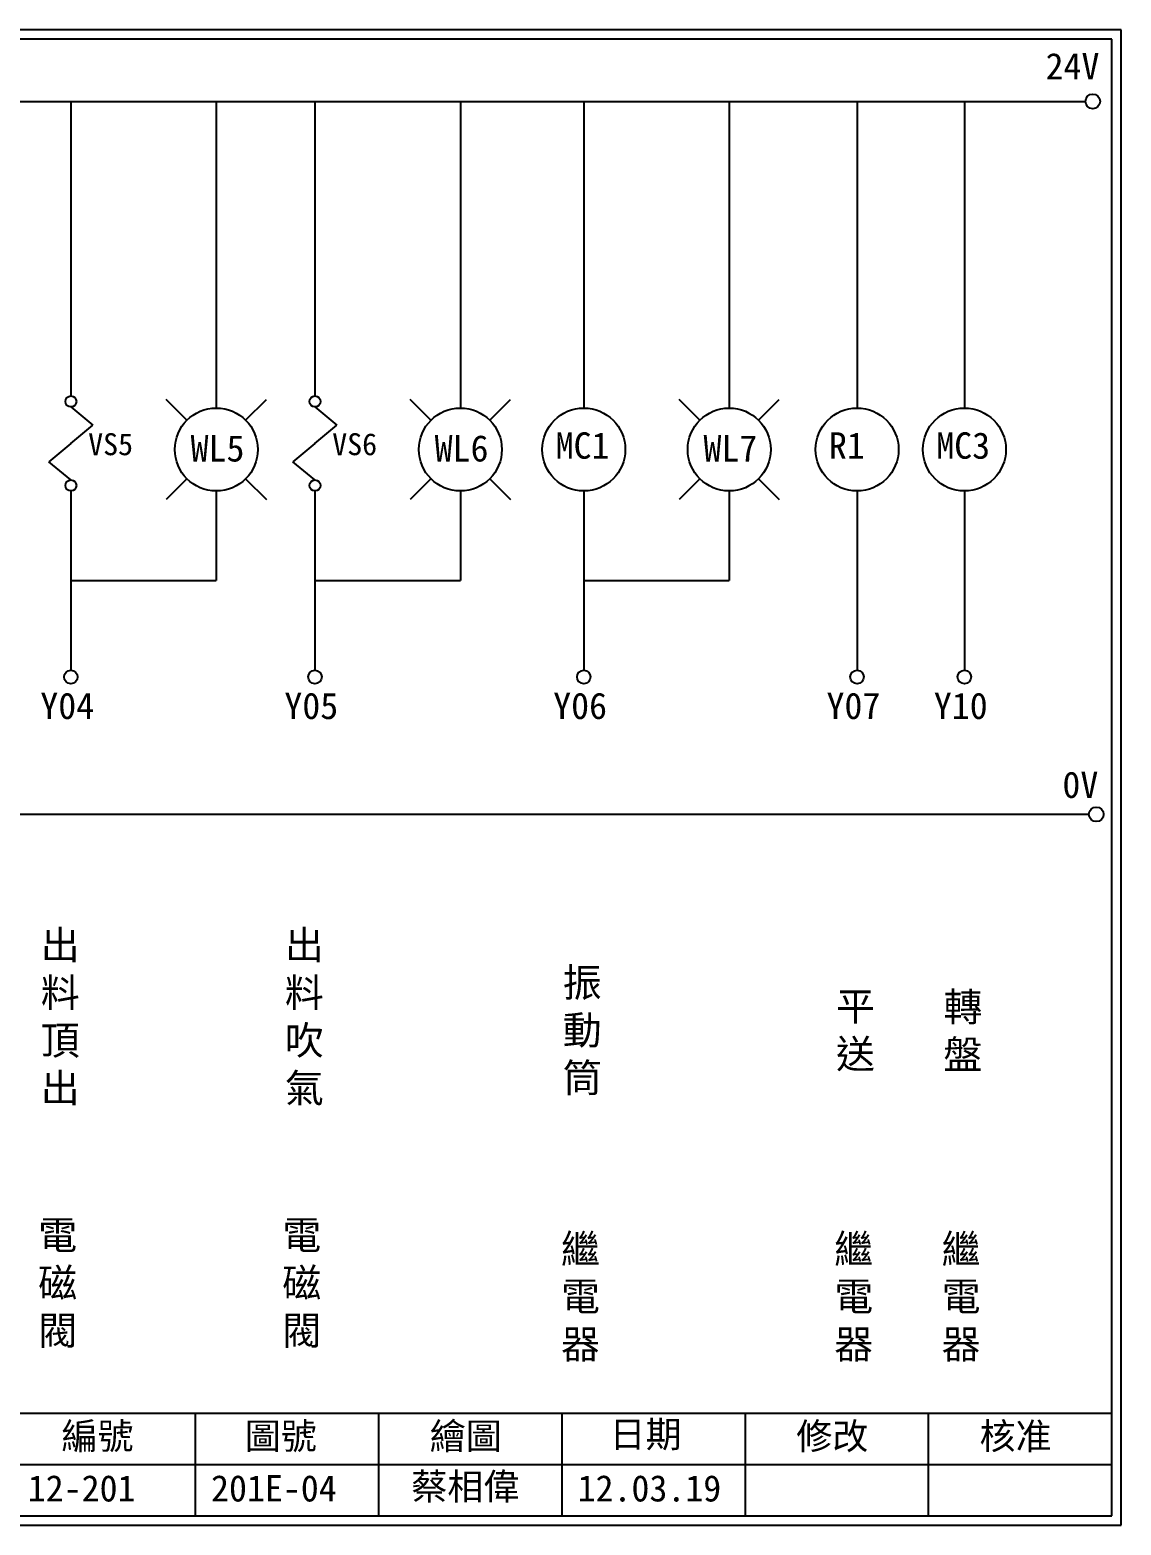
# Model space of a CAD drawing. Extents: x 926 to 1213, y 3 to 207.
# Drawn here: x 1063.9 to 1212.7, y 3 to 207 of the extents above; entities that cross this region are included whole.
import ezdxf

# ---------------------------------------------------------------- set-up
doc = ezdxf.new("R2010")
doc.units = 0
doc.layers.get('0').update_dxf_attribs({"linetype": 'CONTINUOUS'})
doc.layers.add('圖框層', color=7, linetype='CONTINUOUS')
doc.layers.add('標尺寸層', color=3, linetype='CONTINUOUS')
doc.styles.add('CNS', font='romanc.shx', dxfattribs={"bigfont": 'chineset.shx'})
doc.styles.add('STSL', font='KAIU.TTF')

msp = doc.modelspace()

# ---------------------------------------------------------------- linework, layer by layer
for p, q in [((1085.32, 153.73), (1082.49, 156.56)), ((1093.33, 153.73), (1096.16, 156.56)), ((1118.61, 153.73), (1115.79, 156.56)), ((1126.62, 153.73), (1129.45, 156.56)), ((1155.28, 153.73), (1152.46, 156.56)), ((1163.29, 153.73), (1166.12, 156.56)), ((1085.32, 145.73), (1082.49, 142.9)), ((1093.33, 145.73), (1096.16, 142.9)), ((1118.61, 145.73), (1115.79, 142.9)), ((1126.62, 145.73), (1129.45, 142.9)), ((1155.28, 145.73), (1152.46, 142.9)), ((1163.29, 145.73), (1166.12, 142.9))]:
    msp.add_line(p, q)
for centre in [(1208.88, 197.22), (1209.36, 99.96)]:
    msp.add_circle(centre, 1)
at = {"layer": '圖框層', "color": 7}
for p, q in [((1212.74, 206.97), (925.74, 206.97)), ((1212.74, 3), (1212.74, 206.97)), ((1211.49, 205.72), (926.99, 205.72)), ((1211.49, 4.25), (1211.49, 205.72)), ((926.99, 18.25), (1211.49, 18.25)), ((1086.49, 4.25), (1086.49, 18.25)), ((1111.49, 4.25), (1111.49, 18.25)), ((1136.49, 4.25), (1136.49, 18.25)), ((1161.49, 4.25), (1161.49, 18.25)), ((1186.49, 4.25), (1186.49, 18.25)), ((1061.49, 11.25), (1211.49, 11.25)), ((926.99, 4.25), (1211.49, 4.25)), ((925.74, 3), (1212.74, 3))]:
    msp.add_line(p, q, dxfattribs=at)
at = {"layer": '標尺寸層', "color": 7}
for p, q in [((930.28, 197.22), (1207.88, 197.22)), ((1069.49, 197.22), (1069.49, 157.03)), ((1089.33, 197.22), (1089.33, 155.39)), ((1102.78, 197.22), (1102.78, 157.03)), ((1122.62, 197.22), (1122.62, 155.39)), ((1139.45, 197.22), (1139.45, 155.39)), ((1159.29, 197.22), (1159.29, 155.39)), ((1176.73, 197.22), (1176.73, 155.39)), ((1191.37, 197.22), (1191.37, 155.39)), ((1069.49, 155.53), (1072.5, 153.04)), ((1102.78, 155.53), (1105.79, 153.04)), ((1069.49, 150.55), (1072.5, 153.04)), ((1102.78, 150.55), (1105.79, 153.04)), ((1069.49, 150.55), (1066.49, 148.06)), ((1102.78, 150.55), (1099.78, 148.06)), ((1069.49, 145.57), (1066.49, 148.06)), ((1102.78, 145.57), (1099.78, 148.06)), ((930.49, 99.96), (1208.36, 99.96))]:
    msp.add_line(p, q, dxfattribs=at)
at = {"layer": '標尺寸層', "color": 0}
for p, q in [((1069.49, 144.07), (1069.49, 119.62)), ((1089.33, 144.07), (1089.33, 131.84)), ((1102.78, 144.07), (1102.78, 119.62)), ((1122.62, 144.07), (1122.62, 131.84)), ((1139.45, 144.07), (1139.45, 119.62)), ((1159.29, 144.07), (1159.29, 131.84)), ((1176.73, 144.07), (1176.73, 119.62)), ((1191.37, 144.07), (1191.37, 119.62)), ((1069.49, 131.84), (1089.33, 131.84)), ((1102.78, 131.84), (1122.62, 131.84)), ((1139.45, 131.84), (1159.29, 131.84))]:
    msp.add_line(p, q, dxfattribs=at)
at = {"layer": '標尺寸層', "color": 7}
for centre, radius in [((1069.49, 156.28), 0.751), ((1089.33, 149.73), 5.66), ((1102.78, 156.28), 0.751), ((1122.62, 149.73), 5.66), ((1139.45, 149.73), 5.66), ((1159.29, 149.73), 5.66), ((1176.73, 149.73), 5.66), ((1191.37, 149.73), 5.66), ((1069.49, 144.82), 0.751), ((1102.78, 144.82), 0.751), ((1069.49, 118.7), 0.92), ((1102.78, 118.7), 0.92), ((1139.45, 118.7), 0.92), ((1176.73, 118.7), 0.92), ((1191.37, 118.7), 0.92)]:
    msp.add_circle(centre, radius, dxfattribs=at)

# ---------------------------------------------------------------- texts
at = {"layer": '圖框層', "color": 4, "style": 'STSL'}
for s, height, p in [('24V', 3.6, (1202.44, 200.22)), ('VS5', 3, (1071.85, 148.95)), ('WL5', 3.6, (1085.82, 148.09)), ('VS6', 3, (1105.14, 148.95)), ('WL6', 3.6, (1119.11, 148.09)), ('MC1', 3.6, (1135.61, 148.47)), ('WL7', 3.6, (1155.78, 148.09)), ('R1', 3.6, (1172.89, 148.47)), ('MC3', 3.6, (1187.53, 148.47)), ('Y04', 3.6, (1065.32, 112.96)), ('Y05', 3.6, (1098.61, 112.96)), ('Y06', 3.6, (1135.28, 112.96)), ('Y07', 3.6, (1172.56, 112.96)), ('Y10', 3.6, (1187.2, 112.96)), ('0V', 3.6, (1204.74, 102.2)), ('編號', 3.6, (1068.21, 13.34)), ('圖號', 3.6, (1093.21, 13.34)), ('繪圖', 3.6, (1118.44, 13.34)), ('日期', 3.6, (1142.96, 13.59)), ('修改', 3.6, (1168.44, 13.34)), ('核准', 3.6, (1193.44, 13.34)), ('蔡相偉', 3.6, (1115.93, 6.47)), ('12-201', 3.6, (1063.61, 6.22)), ('201E-04', 3.6, (1088.61, 6.22)), ('12.03.19', 3.6, (1138.61, 6.22))]:
    msp.add_text(s, height=height, dxfattribs=at).set_placement(p)
at = {"layer": '標尺寸層', "color": 7, "char_height": 3.9, "attachment_point": 5, "style": 'CNS'}
for s, insert, width in [('{\\fDFKai-SB|b0|i0|c136|p65;出料頂出}', (1068.04, 72.17), 2.8481), ('{\\fDFKai-SB|b0|i0|c136|p65;出料吹氣}', (1101.33, 72.17), 2.8481), ('{\\fDFKai-SB|b0|i0|c136|p65;振動筒}', (1139.24, 70.3), 2.8481), ('{\\fDFKai-SB|b0|i0|c136|p65;平送}', (1176.51, 70.3), 2.8481), ('{\\fDFKai-SB|b0|i0|c136|p65;轉盤}', (1191.16, 70.3), 2.8481), ('{\\fDFKai-SB|b0|i0|c136|p65;電磁閥}', (1067.69, 35.84), 8.6627), ('{\\fDFKai-SB|b0|i0|c136|p65;電磁閥}', (1100.98, 35.84), 8.6627), ('{\\fDFKai-SB|b0|i0|c136|p65;繼電器}', (1139, 33.97), 8.6627), ('{\\fDFKai-SB|b0|i0|c136|p65;繼電器}', (1176.27, 33.97), 8.6627), ('{\\fDFKai-SB|b0|i0|c136|p65;繼電器}', (1190.92, 33.97), 8.6627)]:
    msp.add_mtext(s, dxfattribs=dict(at, insert=insert, width=width))

doc.saveas('drawing.dxf')
